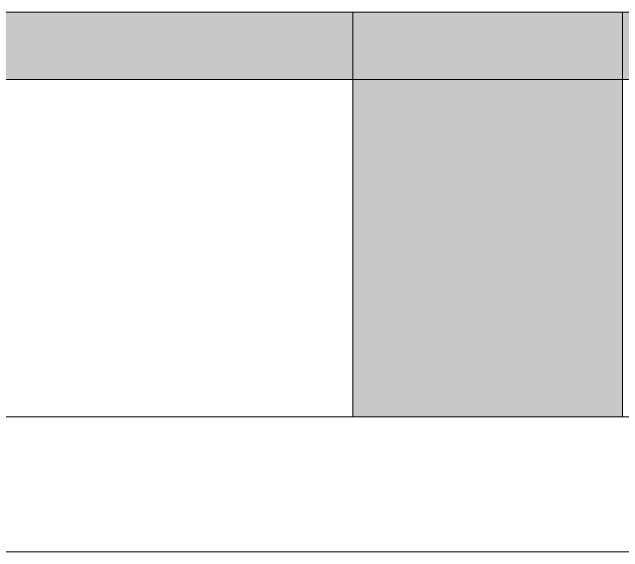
# Model space of a CAD drawing. Header units: millimetres. Extents: x -213 to 151, y -74 to 135.
# Drawn here: x 71.861 to 72.767, y -65.647 to -64.847 of the extents above; entities that cross this region are included whole.
import ezdxf

# ---------------------------------------------------------------- set-up
doc = ezdxf.new("R2010")
doc.units = ezdxf.units.MM
doc.header["$LTSCALE"] = 15

msp = doc.modelspace()

# ---------------------------------------------------------------- hatches: boundary and pattern name
at = {"linetype": 'Continuous', "lineweight": 13}
h = msp.add_hatch(color=256, dxfattribs=at)
h.dxf.hatch_style = 1
h.paths.add_polyline_path([(69.26632, -64.84729), (69.26632, -64.94729), (100.86632, -64.94729), (100.86632, -65.04729), (100.86632, -64.84729)])
h = msp.add_hatch(color=256, dxfattribs=at)
h.dxf.hatch_style = 1
h.paths.add_polyline_path([(72.36632, -65.44729), (72.76632, -65.44729), (72.76632, -64.84729), (72.36632, -64.84729)])

# ---------------------------------------------------------------- linework, layer by layer
for points in [[(69.26632, -64.84729), (100.86632, -64.84729)], [(100.86632, -64.94729), (69.26632, -64.94729)], [(69.86632, -65.44729), (75.26632, -65.44729)], [(69.86632, -65.64729), (75.26632, -65.64729)]]:
    msp.add_lwpolyline(points, dxfattribs=at)
msp.add_lwpolyline([(72.36632, -65.44729), (72.76632, -65.44729), (72.76632, -64.84729), (72.36632, -64.84729)], close=True, dxfattribs=at)

doc.saveas('drawing.dxf')
